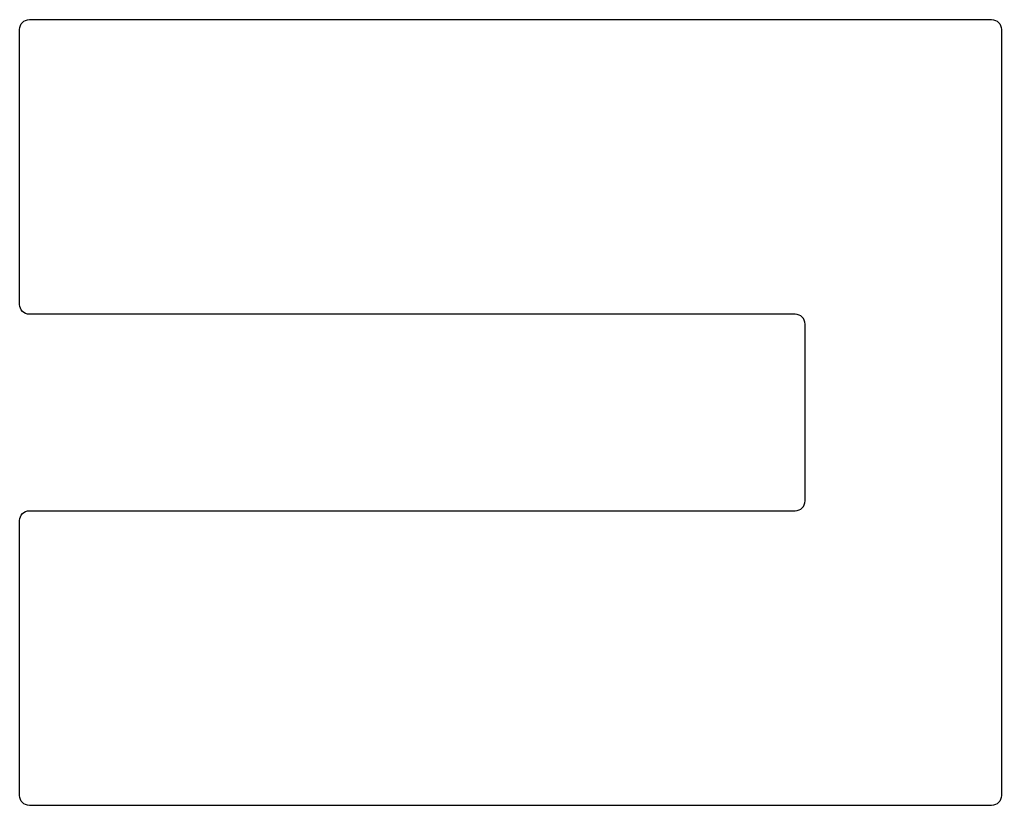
# Model space of a CAD drawing. Header units: millimetres. Extents: x 0 to 100, y 0 to 80.
import ezdxf

# ---------------------------------------------------------------- set-up
doc = ezdxf.new("R2010")
doc.units = ezdxf.units.MM
doc.layers.get('0').update_dxf_attribs({"linetype": 'CONTINUOUS'})

msp = doc.modelspace()

# ---------------------------------------------------------------- linework, layer by layer
msp.add_lwpolyline([(99, 0), (1, 0, -0.41421), (0, 1), (0, 29, -0.41421), (1, 30), (79, 30, 0.41421), (80, 31), (80, 49, 0.41421), (79, 50), (1, 50, -0.41421), (0, 51), (0, 79, -0.41421), (1, 80), (99, 80, -0.41421), (100, 79), (100, 1, -0.41421)], format="xyb", close=True)

doc.saveas('drawing.dxf')
